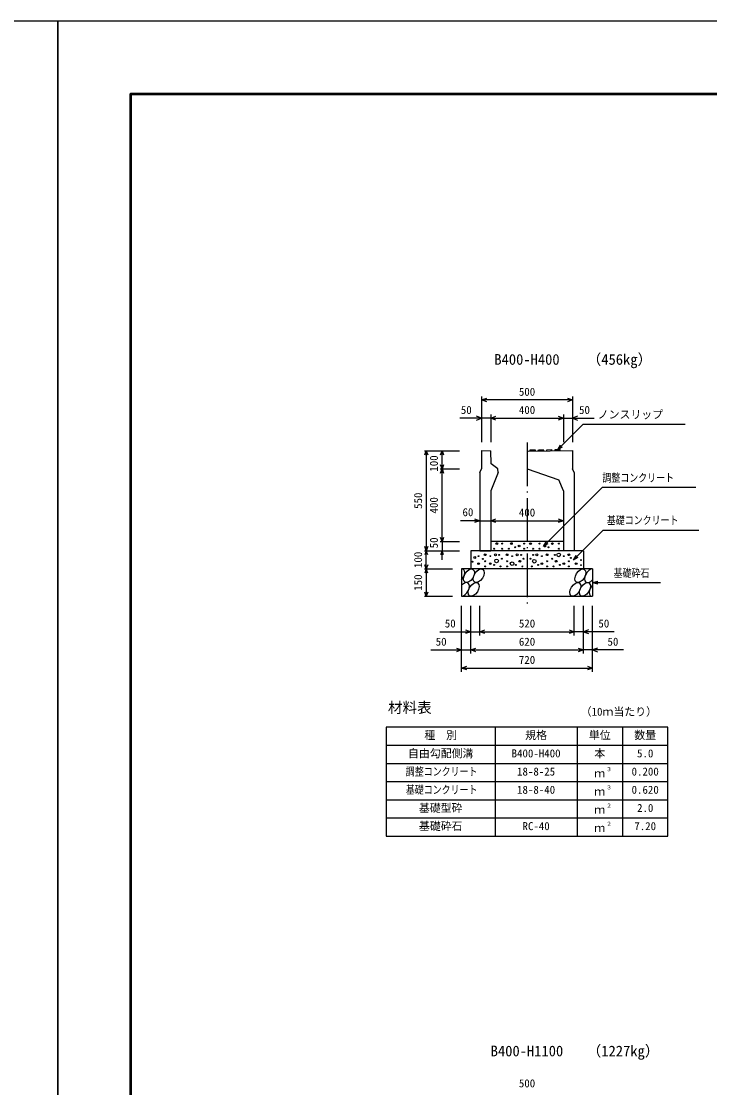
# Model space of a CAD drawing. Units: millimetres, scale not verified. Extents: x -16800 to 16800, y -5940 to 5940.
# Drawn here: x -200 to 3586, y 78 to 5940 of the extents above; entities that cross this region are included whole.
import ezdxf
from ezdxf.enums import TextEntityAlignment as Align

# ---------------------------------------------------------------- set-up
doc = ezdxf.new("R2010")
doc.units = ezdxf.units.MM
doc.header["$LTSCALE"] = 20
doc.linetypes.add('LONG_DASHED_DOTTED', pattern=[15.25, 12, -1.5, 0.25, -1.5])
for name, color, linetype, lineweight in [('0-0_DIM', 7, 'Continuous', 25), ('0-1_Defpoints', 5, 'Continuous', 25), ('0-2_HATCH', 6, 'Continuous', 25), ('0-3_HYO', 3, 'Continuous', 25), ('0-4_HYO2', 4, 'Continuous', 25), ('0-5_OUTLINE', 3, 'Continuous', 25), ('0-6_TXT', 7, 'Continuous', 25), ('0-7_WAKU', 3, 'Continuous', 25)]:
    doc.layers.add(name, color=color, linetype=linetype, lineweight=lineweight)
doc.styles.add('ＭＳ ゴシック', font='')
doc.styles.get('ＭＳ ゴシック').set_extended_font_data('MS Gothic')

msp = doc.modelspace()

# ---------------------------------------------------------------- linework, layer by layer
at = {"layer": '0-0_DIM'}
for p, q in [((2331.78, 3878.57), (2331.78, 3626.83)), ((2831.78, 3878.57), (2831.78, 3626.83)), ((2831.78, 3858.57), (2331.78, 3858.57)), ((2331.78, 3758.57), (2212.12, 3758.57)), ((2381.78, 3758.57), (2331.78, 3758.57)), ((2381.78, 3778.57), (2381.78, 3626.83)), ((2381.78, 3758.57), (2781.78, 3758.57)), ((2781.78, 3778.57), (2781.78, 3626.83)), ((2781.78, 3758.57), (2831.78, 3758.57)), ((2831.78, 3758.57), (2951.45, 3758.57)), ((2750.73, 3586.05), (2887.95, 3723.26)), ((3451.84, 3723.26), (2887.95, 3723.26)), ((2017.58, 3579.86), (2210.91, 3579.86)), ((2027.58, 3579.86), (2027.58, 3029.86)), ((2114.25, 3479.36), (2114.25, 3579.86)), ((2750.73, 3586.05), (2765.73, 3612.03)), ((2750.73, 3586.05), (2776.71, 3601.05)), ((2104.25, 3479.36), (2210.91, 3479.36)), ((2114.25, 3079.86), (2114.25, 3479.36)), ((2321.78, 3194.86), (2215.6, 3194.86)), ((2321.78, 3194.86), (2381.78, 3194.86)), ((2381.78, 3194.86), (2781.78, 3194.86)), ((3000.44, 3143.52), (2836.78, 2979.86)), ((3000.44, 3143.52), (3527.51, 3143.52)), ((2104.25, 3079.86), (2210.91, 3079.86)), ((2114.25, 3079.86), (2114.25, 3029.86)), ((2671.78, 3054.86), (2686.78, 3080.84)), ((2671.78, 3054.86), (2697.76, 3069.86)), ((2017.58, 3029.86), (2210.91, 3029.86)), ((2027.58, 2929.86), (2027.58, 3029.86)), ((2114.25, 2979.86), (2114.25, 3029.86)), ((2836.78, 2979.86), (2851.78, 3005.84)), ((2836.78, 2979.86), (2862.76, 2994.86)), ((2017.58, 2929.86), (2171.78, 2929.86)), ((2027.58, 2929.86), (2027.58, 2779.86)), ((2941.78, 2854.86), (2970.76, 2862.63)), ((2941.78, 2854.86), (3315.68, 2854.86)), ((2941.78, 2854.86), (2970.76, 2847.1)), ((2017.58, 2779.86), (2171.78, 2779.86)), ((2221.78, 2364.85), (2221.78, 2727.19)), ((2271.78, 2464.85), (2271.78, 2727.19)), ((2321.78, 2564.85), (2321.78, 2727.19)), ((2841.78, 2564.85), (2841.78, 2727.19)), ((2891.78, 2464.85), (2891.78, 2727.19)), ((2941.78, 2364.85), (2941.78, 2727.19)), ((2101.78, 2584.85), (2321.78, 2584.85)), ((2321.78, 2584.85), (2841.78, 2584.85)), ((3061.78, 2584.85), (2841.78, 2584.85)), ((2051.78, 2484.85), (2271.78, 2484.85)), ((2271.78, 2484.85), (2891.78, 2484.85)), ((3111.78, 2484.85), (2891.78, 2484.85)), ((2221.78, 2384.85), (2941.78, 2384.85))]:
    msp.add_line(p, q, dxfattribs=at)
at = {"layer": '0-0_DIM', "linetype": 'LONG_DASHED_DOTTED'}
msp.add_line((2581.78, 3624.66), (2581.78, 2729.86), dxfattribs=at)
at = {"layer": '0-0_DIM'}
for points in [[(2360.01, 3848.31), (2331.82, 3858.57), (2360.01, 3868.83)], [(2803.63, 3868.83), (2831.82, 3858.57), (2803.63, 3848.31)], [(2303.59, 3748.31), (2331.78, 3758.57), (2303.59, 3768.83)], [(2409.97, 3748.31), (2381.78, 3758.57), (2409.97, 3768.83)], [(2753.67, 3768.83), (2781.86, 3758.57), (2753.67, 3748.31)], [(2859.9, 3768.83), (2831.71, 3758.57), (2859.9, 3748.31)], [(2019.37, 3557.31), (2027.58, 3579.86), (2035.79, 3557.31)], [(2106.04, 3557.31), (2114.25, 3579.86), (2122.46, 3557.31)], [(2122.46, 3501.91), (2114.25, 3479.36), (2106.04, 3501.91)], [(2106.04, 3456.81), (2114.25, 3479.36), (2122.46, 3456.81)], [(2671.78, 3054.86), (2996.25, 3379.33), (3509.8, 3379.33)], [(2293.59, 3205.12), (2321.78, 3194.86), (2293.59, 3184.6)], [(2409.97, 3184.6), (2381.78, 3194.86), (2409.97, 3205.12)], [(2753.59, 3205.12), (2781.78, 3194.86), (2753.59, 3184.6)], [(2035.79, 3052.41), (2027.58, 3029.86), (2019.37, 3052.41)], [(2122.46, 3102.42), (2114.25, 3079.86), (2106.04, 3102.42)], [(2035.79, 3007.31), (2027.58, 3029.86), (2019.37, 3007.31)], [(2122.46, 3007.31), (2114.25, 3029.86), (2106.04, 3007.31)], [(2035.79, 2952.41), (2027.58, 2929.86), (2019.37, 2952.41)], [(2035.79, 2907.31), (2027.58, 2929.86), (2019.37, 2907.31)], [(2035.79, 2802.41), (2027.58, 2779.86), (2019.37, 2802.41)], [(2243.59, 2595.11), (2271.78, 2584.85), (2243.59, 2574.59)], [(2349.97, 2574.59), (2321.78, 2584.85), (2349.97, 2595.11)], [(2813.59, 2595.11), (2841.78, 2584.85), (2813.59, 2574.59)], [(2919.97, 2595.11), (2891.78, 2584.85), (2919.97, 2574.59)], [(2193.59, 2495.11), (2221.78, 2484.85), (2193.59, 2474.59)], [(2299.97, 2474.59), (2271.78, 2484.85), (2299.97, 2495.11)], [(2863.59, 2495.11), (2891.78, 2484.85), (2863.59, 2474.59)], [(2969.97, 2495.11), (2941.78, 2484.85), (2969.97, 2474.59)], [(2249.97, 2374.59), (2221.78, 2384.85), (2249.97, 2395.11)], [(2913.59, 2395.11), (2941.78, 2384.85), (2913.59, 2374.59)]]:
    msp.add_lwpolyline(points, dxfattribs=at)
at = {"layer": '0-1_Defpoints'}
for points in [[(-16800, -5940), (0, -5940), (0, 5940), (-16800, 5940)], [(0, -5940), (16800, -5940), (16800, 5940), (0, 5940)]]:
    msp.add_lwpolyline(points, close=True, dxfattribs=at)
at = {"layer": '0-2_HATCH'}
for p, q in [((2597.78, 3578.02), (2599.23, 3584.54)), ((2599.23, 3584.54), (2626.23, 3584.81)), ((2627.78, 3578.32), (2626.23, 3584.81)), ((2643.78, 3578.48), (2645.23, 3585)), ((2645.23, 3585), (2672.23, 3585.27)), ((2673.78, 3578.78), (2672.23, 3585.27)), ((2689.78, 3578.94), (2691.23, 3585.46)), ((2691.23, 3585.46), (2718.23, 3585.73)), ((2719.78, 3579.24), (2718.23, 3585.73)), ((2735.78, 3579.4), (2737.23, 3585.92)), ((2737.23, 3585.92), (2764.23, 3586.19)), ((2765.78, 3579.7), (2764.23, 3586.19))]:
    msp.add_line(p, q, dxfattribs=at)
for centre, radius in [((2415.3, 3069.17), 5), ((2445.75, 3069.17), 2.5), ((2495.66, 3069.17), 5), ((2516.69, 3049.04), 2.5), ((2537.71, 3056.04), 5), ((2565.75, 3069.17), 2.5), ((2600.92, 3068.89), 5), ((2650.82, 3068.89), 2.5), ((2678.86, 3055.76), 5), ((2699.89, 3048.76), 2.5), ((2720.92, 3068.89), 5), ((2757.14, 3068.89), 2.5), ((2293.9, 2992.41), 5), ((2315.47, 3000.04), 2.5), ((2351.75, 3007.92), 5), ((2379.79, 3000.04), 2.5), ((2401.28, 3041.16), 2.5), ((2407.82, 3007.04), 5), ((2428.86, 3007.04), 2.5), ((2445.75, 3041.16), 2.5), ((2471.75, 3007.92), 5), ((2481.64, 3041.16), 2.5), ((2499.79, 3000.04), 2.5), ((2527.82, 3007.04), 5), ((2548.86, 3007.04), 2.5), ((2565.75, 3041.16), 2.5), ((2614.71, 3007.04), 2.5), ((2614.94, 3040.88), 2.5), ((2635.74, 3007.04), 5), ((2650.82, 3040.88), 2.5), ((2663.78, 3000.04), 2.5), ((2691.82, 3007.92), 5), ((2734.71, 3007.04), 2.5), ((2755.74, 3007.04), 10), ((2757.14, 3040.88), 2.5), ((2783.78, 3000.04), 2.5), ((2811.82, 3007.92), 5), ((2823.16, 2990.35), 2.5), ((2851.72, 3000.04), 2.5), ((2281.48, 2969.62), 2.5), ((2315.47, 2958.89), 5), ((2339.33, 2985.12), 2.5), ((2351.75, 2972.02), 2.5), ((2351.75, 2944.01), 2.5), ((2379.79, 2958.89), 5), ((2400.82, 2951.89), 2.5), ((2414.36, 2974.03), 10), ((2435.86, 2944.01), 2.5), ((2442.87, 2986.03), 2.5), ((2471.75, 2972.02), 2.5), ((2471.75, 2944.01), 2.5), ((2499.79, 2958.89), 10), ((2520.82, 2951.89), 2.5), ((2541.84, 2972.02), 5), ((2555.86, 2944.01), 2.5), ((2562.87, 2986.03), 2.5), ((2600.69, 2986.03), 2.5), ((2607.7, 2944.01), 2.5), ((2621.72, 2972.02), 10), ((2642.75, 2951.89), 2.5), ((2663.78, 2958.89), 5), ((2691.82, 2972.02), 2.5), ((2691.82, 2944.01), 2.5), ((2720.69, 2986.03), 2.5), ((2727.7, 2944.01), 2.5), ((2741.72, 2972.02), 5), ((2762.75, 2951.89), 2.5), ((2783.78, 2958.89), 5), ((2811.82, 2972.02), 2.5), ((2811.82, 2944.01), 2.5), ((2851.72, 2958.89), 5), ((2878.58, 2978.82), 2.5), ((2878.58, 2950.81), 2.5)]:
    msp.add_circle(centre, radius, dxfattribs=at)
for centre in [(2262.63, 2892.34), (2315.84, 2892.34), (2874.72, 2892.34), (2287.95, 2817.35), (2846.83, 2817.35), (2900.04, 2817.35)]:
    msp.add_ellipse(centre, major_axis=(21.81, 35.31), ratio=0.5792, dxfattribs=at)
for centre, start_param, end_param in [((2209.42, 2892.34), 4.385593, 6.6745444), ((2927.92, 2892.34), 0.3357715, 4.4411806), ((2234.74, 2817.35), 3.5111464, 7.548991), ((2953.25, 2817.35), 1.2110787, 3.5658734)]:
    msp.add_ellipse(centre, major_axis=(21.81, 35.31), ratio=0.5792, start_param=start_param, end_param=end_param, dxfattribs=at)
at = {"layer": '0-3_HYO'}
for p, q in [((2406.78, 2060.9), (2406.78, 1460.9)), ((2856.78, 2060.9), (2856.78, 1460.9)), ((3106.78, 2060.9), (3106.78, 1460.9)), ((1806.78, 1960.9), (3356.78, 1960.9))]:
    msp.add_line(p, q, dxfattribs=at)
msp.add_lwpolyline([(1806.78, 1460.9), (3356.78, 1460.9), (3356.78, 2060.9), (1806.78, 2060.9)], close=True, dxfattribs=at)
at = {"layer": '0-4_HYO2'}
for p, q in [((1806.78, 1860.9), (3356.78, 1860.9)), ((1806.78, 1760.9), (3356.78, 1760.9)), ((1806.78, 1660.9), (3356.78, 1660.9)), ((1806.78, 1560.9), (3356.78, 1560.9))]:
    msp.add_line(p, q, dxfattribs=at)
at = {"layer": '0-5_OUTLINE'}
for p, q in [((2331.78, 3580.36), (2331.78, 3479.86)), ((2331.78, 3580.36), (2381.8, 3579.86)), ((2384.8, 3506.99), (2381.8, 3579.86)), ((2586.28, 3574.66), (2587.78, 3577.92)), ((2587.78, 3577.92), (2831.78, 3580.36)), ((2831.78, 3580.36), (2831.78, 3479.86)), ((2581.78, 3574.66), (2586.28, 3574.66)), ((2321.78, 3459.86), (2331.78, 3479.86)), ((2321.78, 3459.86), (2321.78, 3029.86)), ((2423.8, 3459.9), (2381.78, 3359.86)), ((2420.8, 3479.86), (2384.8, 3506.99)), ((2423.8, 3459.9), (2420.8, 3479.86)), ((2581.78, 3479.86), (2756.57, 3419.86)), ((2841.78, 3459.86), (2831.78, 3479.86)), ((2841.78, 3459.86), (2841.78, 3029.86)), ((2781.78, 3359.86), (2756.57, 3419.86)), ((2381.78, 3359.86), (2381.78, 3029.86)), ((2781.78, 3359.86), (2781.78, 3029.86)), ((2781.78, 3079.86), (2381.78, 3079.86)), ((2891.78, 3029.86), (2271.78, 3029.86)), ((2271.78, 3029.86), (2271.78, 2929.86)), ((2321.78, 3029.86), (2381.78, 3029.86)), ((2841.78, 3029.86), (2781.78, 3029.86)), ((2891.78, 3029.86), (2891.78, 2929.86)), ((2941.78, 2929.86), (2941.78, 2779.86)), ((2221.78, 2779.86), (2941.78, 2779.86))]:
    msp.add_line(p, q, dxfattribs=at)
msp.add_lwpolyline([(2941.78, 2929.86), (2221.78, 2929.86), (2221.78, 2779.86)], dxfattribs=at)
at = {"layer": '0-7_WAKU', "lineweight": 50}
msp.add_lwpolyline([(400, -5540), (16400, -5540), (16400, 5540), (400, 5540)], close=True, dxfattribs=at)

# ---------------------------------------------------------------- texts
at = {"layer": '0-0_DIM', "style": 'ＭＳ ゴシック'}
for s, p in [('500', (2536.78, 3868.57)), ('50', (2217.6, 3768.57)), ('400', (2536.78, 3768.57)), ('50', (2867.7, 3768.57)), ('ノンスリップ', (2970.3, 3743.44)), ('60', (2226.61, 3206.69)), ('400', (2536.78, 3204.86)), ('50', (2129.34, 2594.85)), ('520', (2536.78, 2594.85)), ('50', (2974.22, 2594.85)), ('50', (2079.34, 2494.85)), ('620', (2536.78, 2494.85)), ('50', (3024.22, 2494.85)), ('720', (2536.78, 2394.85)), ('500', (2536.78, 67.25))]:
    msp.add_text(s, height=43.99, dxfattribs=at).set_placement(p, align=Align.BOTTOM_LEFT)
for s, p in [('100', (2104.25, 3464.61)), ('550', (2017.58, 3259.86)), ('400', (2104.25, 3234.61)), ('50', (2104.25, 3043.19)), ('100', (2017.58, 2934.86)), ('150', (2017.58, 2809.86))]:
    msp.add_text(s, height=43.99, rotation=90, dxfattribs=at).set_placement(p, align=Align.BOTTOM_LEFT)
at = {"layer": '0-0_DIM', "style": 'ＭＳ ゴシック', "width": 0.8}
for s, p in [('調整コンクリート', (2996.25, 3395.75)), ('基礎コンクリート', (3020.44, 3162.25)), ('基礎砕石', (3058.1, 2872.03))]:
    msp.add_text(s, height=43.99, dxfattribs=at).set_placement(p, align=Align.BOTTOM_LEFT)
at = {"layer": '0-6_TXT', "style": 'ＭＳ ゴシック'}
for s, height, p in [('B400-H400', 58.65, (2401.78, 4034.66)), ('（456kg）', 58.65, (2910.15, 4034.66)), ('材料表', 58.65, (1816.78, 2120.9)), ('（10ｍ当たり）', 43.99, (2876.78, 2109.9)), ('種\u3000別', 43.99, (2016.78, 1980.9)), ('規格', 43.99, (2571.78, 1980.9)), ('単位', 43.99, (2921.78, 1980.9)), ('数量', 43.99, (3171.78, 1980.9)), ('自由勾配側溝', 43.99, (1926.78, 1880.9)), ('B400-H400', 43.99, (2496.78, 1880.9)), ('本', 43.99, (2951.78, 1880.9)), ('5.0', 43.99, (3186.78, 1880.9)), ('18-8-25', 43.99, (2526.78, 1780.9)), ('ｍ', 43.99, (2951.78, 1770.9)), ('３', 21.99, (3017.32, 1811.27)), ('0.200', 43.99, (3156.78, 1780.9)), ('18-8-40', 43.99, (2526.78, 1680.9)), ('ｍ', 43.99, (2951.78, 1670.9)), ('３', 21.99, (3017.32, 1711.27)), ('0.620', 43.99, (3156.78, 1680.9)), ('基礎型砕', 43.99, (1986.78, 1580.9)), ('ｍ', 43.99, (2951.78, 1570.9)), ('２', 21.99, (3017.32, 1611.27)), ('2.0', 43.99, (3186.78, 1580.9)), ('基礎砕石', 43.99, (1986.78, 1480.9)), ('RC-40', 43.99, (2556.78, 1480.9)), ('２', 21.99, (3017.32, 1511.27)), ('7.20', 43.99, (3171.78, 1480.9)), ('ｍ', 43.99, (2951.78, 1470.9)), ('B400-H1100', 58.65, (2381.78, 233.34)), ('（1227kg）', 58.65, (2910.15, 233.34))]:
    msp.add_text(s, height=height, dxfattribs=at).set_placement(p, align=Align.BOTTOM_LEFT)
at = {"layer": '0-6_TXT', "style": 'ＭＳ ゴシック', "width": 0.8}
for s, p in [('調整コンクリート', (1914.78, 1780.9)), ('基礎コンクリート', (1914.78, 1680.9))]:
    msp.add_text(s, height=43.99, dxfattribs=at).set_placement(p, align=Align.BOTTOM_LEFT)

doc.saveas('drawing.dxf')
